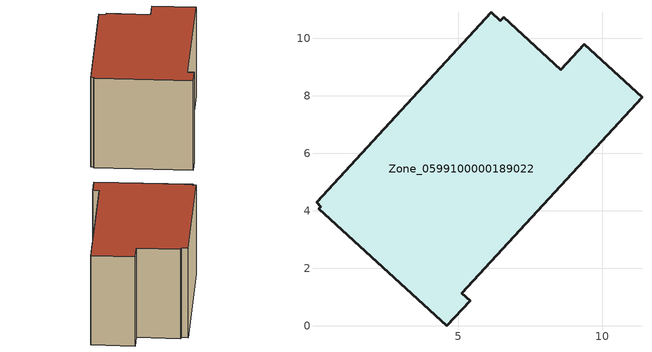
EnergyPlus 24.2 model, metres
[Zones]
Zone_0599100000189022
 floor ground (C_G): 5.41,0.88 4.59,0 0.15,4.08 0.22,4.15 0.07,4.29 6.14,10.91 6.45,10.61 6.57,10.73 8.56,8.9 9.38,9.79 11.38,7.94 5.12,1.14 z0
 wall outside (C_F): 11.38,7.94 9.38,9.79 8.56,8.9 6.57,10.73 6.45,10.61 6.14,10.91 0.07,4.29 0.22,4.15 0.15,4.08 4.59,0 5.41,0.88 5.12,1.14 11.38,7.94 z0:6
 roof outside (C_R): 5.12,1.14 11.38,7.94 9.38,9.79 8.56,8.9 6.57,10.73 6.45,10.61 6.14,10.91 0.07,4.29 0.22,4.15 0.15,4.08 4.59,0 5.41,0.88 z6
[BUILDING]
Pand.0599100000189022: North Axis=0; Terrain=City; Loads Convergence Tolerance Value=0.04; Temperature Convergence Tolerance Value=0.4; Solar Distribution=FullExterior; Maximum Number of Warmup Days=25; Minimum Number of Warmup Days=1
[Site:Location]
Rotterdam.The.Hague.AP_ZH_NLD Design_Conditions: Latitude=51.96; Longitude=4.45; Time Zone=1; Elevation=-4.5
[SITE:GROUNDTEMPERATURE:BUILDINGSURFACE]
18, 18, 18, 18, 18, 18, 18, 18, 18, 18, 18, 18
[MATERIAL] Thermal Absorptance=0.9; Solar Absorptance=0.7; Visible Absorptance=0.7
Name | Roughness | Thickness | Conductivity | Density | Specific Heat
G.TC.1975-1991 | MediumSmooth | 0.15 | 0.288461 | 540 | 1210
F.TC.1975-1991 | Rough | 0.3 | 0.230769 | 1920 | 840
R.TC.1975-1991 | MediumRough | 0.2 | 0.153846 | 1500 | 1000
[CONSTRUCTION]
C_G: G.TC.1975-1991
C_F: F.TC.1975-1991
C_R: R.TC.1975-1991
[ZONE]
Zone_0599100000189022: Type=1; Multiplier=1; Ceiling Height=Autocalculate; Volume=Autocalculate; Floor Area=autocalculate; Part of Total Floor Area=Yes
[ZONEINFILTRATION:DESIGNFLOWRATE]
Infil_Zone_0599100000189022: Zone or ZoneList or Space or SpaceList=Zone_0599100000189022; Schedule=AlwaysOn; Design Flow Rate Calculation Method=Flow/Area; Flow Rate per Floor Area=0.003; Constant Term Coefficient=1; Temperature Term Coefficient=0; Velocity Term Coefficient=0; Velocity Squared Term Coefficient=0
[HVACTEMPLATE:ZONE:IDEALLOADSAIRSYSTEM]
Zone_0599100000189022: Maximum Heating Supply Air Temperature=50; Minimum Cooling Supply Air Temperature=13; Maximum Heating Supply Air Humidity Ratio=0.0156; Minimum Cooling Supply Air Humidity Ratio=0.0077; Heating Limit=NoLimit; Cooling Limit=NoLimit; Dehumidification Control Type=ConstantSensibleHeatRatio; Cooling Sensible Heat Ratio=0.7; Dehumidification Setpoint=60; Humidification Control Type=None; Humidification Setpoint=30; Outdoor Air Method=None; Outdoor Air Flow Rate per Person=0.00944; Outdoor Air Flow Rate per Zone Floor Area=0; Outdoor Air Flow Rate per Zone=0; Demand Controlled Ventilation Type=None; Outdoor Air Economizer Type=NoEconomizer; Heat Recovery Type=None; Sensible Heat Recovery Effectiveness=0.7; Latent Heat Recovery Effectiveness=0.65
[ZONECONTROL:THERMOSTAT]
ThermostatControl_Zone_0599100000189022: Zone or ZoneList=Zone_0599100000189022; Control Type Schedule=DualSetpointControlType; Control 1=Thermostat_Zone_0599100000189022; Temperature Difference Between Cutout And Setpoint=0
[THERMOSTATSETPOINT:DUALSETPOINT]
Thermostat_Zone_0599100000189022: Heating Setpoint Temperature Schedule=HeatingSetpoint_Zone_0599100000189022; Cooling Setpoint Temperature Schedule=CoolingSetpoint_Zone_0599100000189022
[SCHEDULE:COMPACT]
HeatingSetpoint_Zone_0599100000189022: Through: 12/31, For: AllDays, Until: 24:00, 21
CoolingSetpoint_Zone_0599100000189022: Through: 12/31, For: AllDays, Until: 24:00, 24
DualSetpointControlType: Through: 12/31, For: AllDays, Until: 24:00, 4
AlwaysOn: Through: 12/31, For: AllDays, Until: 24:00, 1
